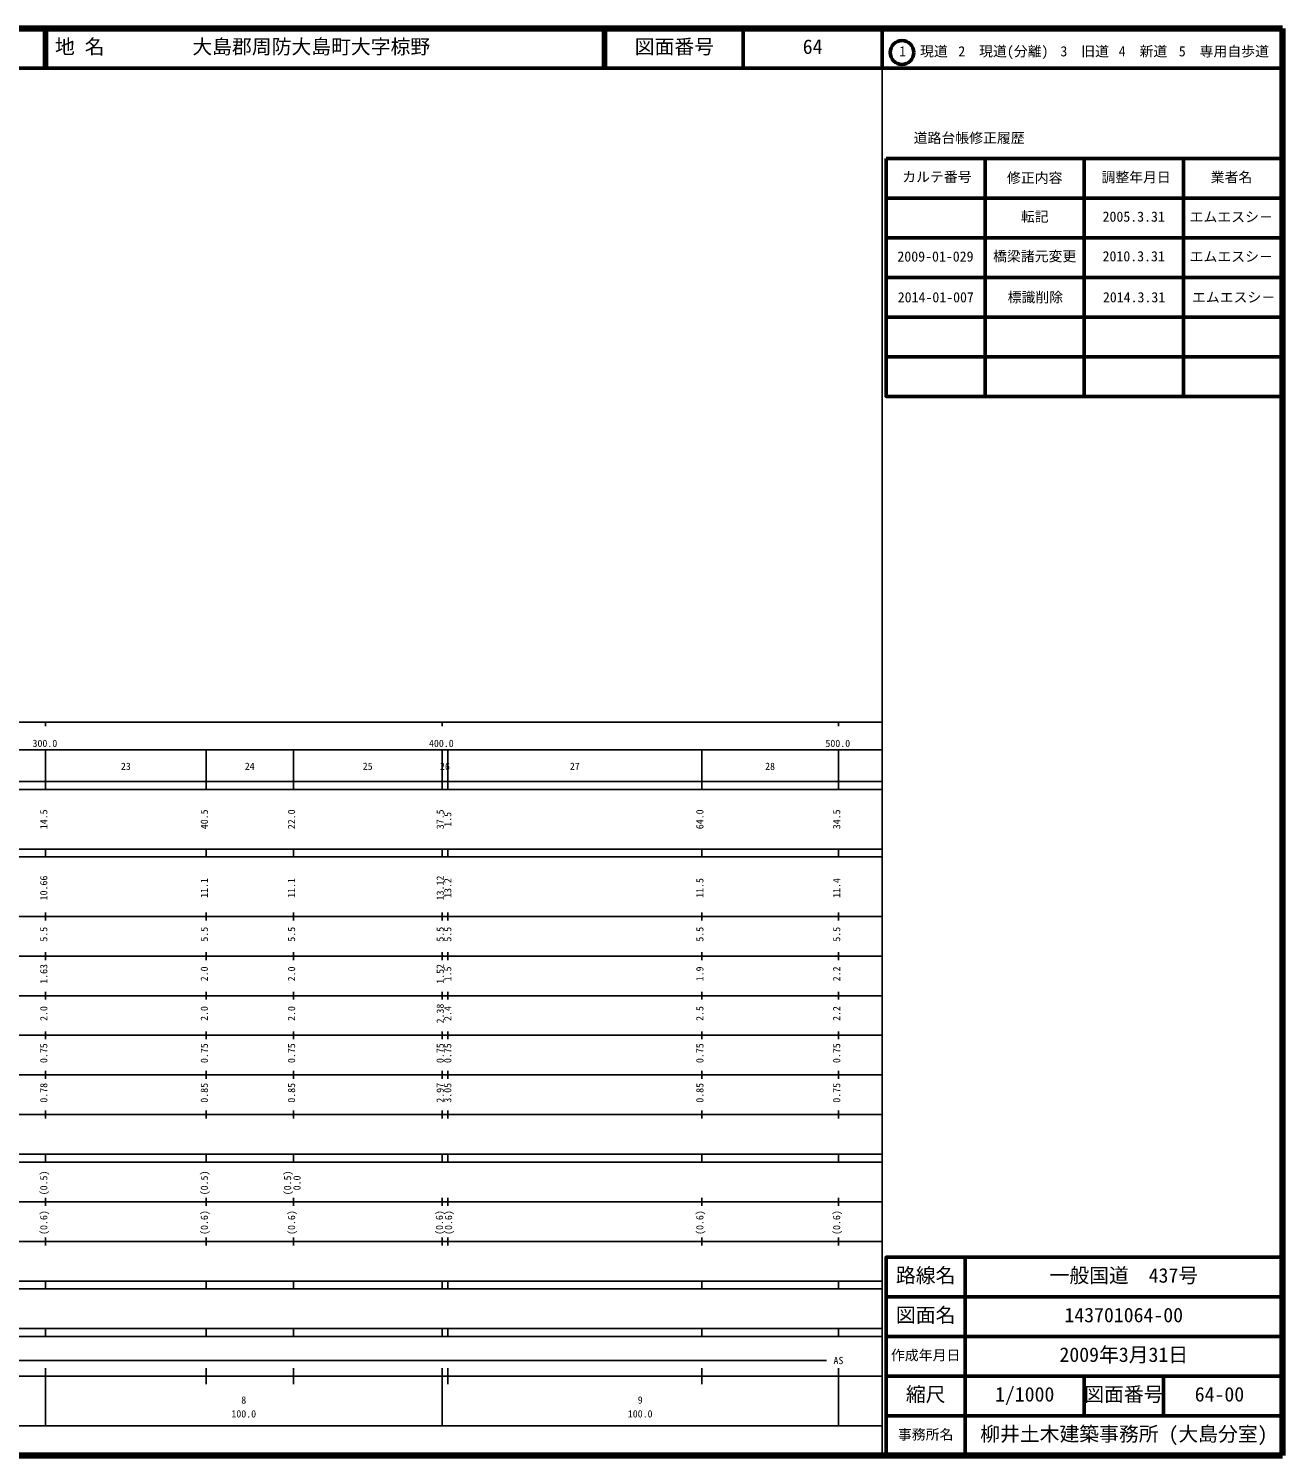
# Model space of a CAD drawing. Units: millimetres on the paper. Extents: x 40 to 680, y 20 to 380.
# Drawn here: x 363.7 to 680, y 20 to 380 of the extents above; entities that cross this region are included whole.
import ezdxf
from ezdxf.enums import TextEntityAlignment as Align

# ---------------------------------------------------------------- set-up
doc = ezdxf.new("R2010")
doc.units = ezdxf.units.MM
for name, color, linetype, lineweight in [('M-TTL', 2, 'Continuous', 140), ('M-TTL-BAND', 7, 'Continuous', 25), ('M-TTL-FRAM', 2, 'Continuous', 50), ('M-TTL-LINE', 7, 'Continuous', 50)]:
    doc.layers.add(name, color=color, linetype=linetype, lineweight=lineweight)
doc.layers.add('M-TTL-TXT', color=7, linetype='Continuous')
doc.styles.add('ＭＳ ゴシック', font='')
doc.styles.get('ＭＳ ゴシック').set_extended_font_data('MS Gothic')

msp = doc.modelspace()

# ---------------------------------------------------------------- linework, layer by layer
at = {"layer": 'M-TTL'}
for p, q in [((680, 380), (40, 380)), ((680, 20), (680, 380)), ((40, 20), (680, 20))]:
    msp.add_line(p, q, dxfattribs=at)
at = {"layer": 'M-TTL-BAND'}
for p, q in [((579, 20), (579, 370)), ((40, 205), (579, 205)), ((368, 205), (368, 204)), ((468, 205), (468, 204)), ((568, 205), (568, 204)), ((68, 198), (579, 198)), ((368, 188), (368, 198)), ((408.5, 188), (408.5, 198)), ((430.5, 188), (430.5, 198)), ((468, 188), (468, 198)), ((469.5, 188), (469.5, 198)), ((533.5, 188), (533.5, 198)), ((568, 188), (568, 198)), ((40, 190), (579, 190)), ((40, 188), (579, 188)), ((40, 173), (579, 173)), ((368, 171), (368, 173)), ((408.5, 171), (408.5, 173)), ((430.5, 171), (430.5, 173)), ((468, 171), (468, 173)), ((469.5, 171), (469.5, 173)), ((533.5, 171), (533.5, 173)), ((568, 171), (568, 173)), ((40, 171), (579, 171)), ((40, 156), (579, 156)), ((368, 155), (368, 157)), ((408.5, 155), (408.5, 157)), ((430.5, 155), (430.5, 157)), ((468, 155), (468, 157)), ((469.5, 155), (469.5, 157)), ((533.5, 155), (533.5, 157)), ((568, 155), (568, 157)), ((46, 146), (579, 146)), ((368, 145), (368, 147)), ((408.5, 145), (408.5, 147)), ((430.5, 145), (430.5, 147)), ((468, 145), (468, 147)), ((469.5, 145), (469.5, 147)), ((533.5, 145), (533.5, 147)), ((568, 145), (568, 147)), ((368, 135), (368, 137)), ((408.5, 135), (408.5, 137)), ((430.5, 135), (430.5, 137)), ((468, 135), (468, 137)), ((469.5, 135), (469.5, 137)), ((533.5, 135), (533.5, 137)), ((568, 135), (568, 137)), ((52, 136), (579, 136)), ((46, 126), (579, 126)), ((368, 125), (368, 127)), ((408.5, 125), (408.5, 127)), ((430.5, 125), (430.5, 127)), ((468, 125), (468, 127)), ((469.5, 125), (469.5, 127)), ((533.5, 125), (533.5, 127)), ((568, 125), (568, 127)), ((52, 116), (579, 116)), ((368, 115), (368, 117)), ((408.5, 115), (408.5, 117)), ((430.5, 115), (430.5, 117)), ((468, 115), (468, 117)), ((469.5, 115), (469.5, 117)), ((533.5, 115), (533.5, 117)), ((568, 115), (568, 117)), ((46, 106), (579, 106)), ((368, 105), (368, 107)), ((408.5, 105), (408.5, 107)), ((430.5, 105), (430.5, 107)), ((468, 105), (468, 107)), ((469.5, 105), (469.5, 107)), ((533.5, 105), (533.5, 107)), ((568, 105), (568, 107)), ((40, 96), (579, 96)), ((40, 94), (579, 94)), ((368, 94), (368, 96)), ((408.5, 94), (408.5, 96)), ((430.5, 94), (430.5, 96)), ((468, 94), (468, 96)), ((469.5, 94), (469.5, 96)), ((533.5, 94), (533.5, 96)), ((568, 94), (568, 96)), ((49, 84), (579, 84)), ((368, 83), (368, 85)), ((408.5, 83), (408.5, 85)), ((430.5, 83), (430.5, 85)), ((468, 83), (468, 85)), ((469.5, 83), (469.5, 85)), ((533.5, 83), (533.5, 85)), ((568, 83), (568, 85)), ((40, 74), (579, 74)), ((368, 73), (368, 75)), ((408.5, 73), (408.5, 75)), ((430.5, 73), (430.5, 75)), ((468, 73), (468, 75)), ((469.5, 73), (469.5, 75)), ((533.5, 73), (533.5, 75)), ((568, 73), (568, 75)), ((40, 64), (579, 64)), ((40, 62), (579, 62)), ((368, 62), (368, 64)), ((408.5, 62), (408.5, 64)), ((430.5, 62), (430.5, 64)), ((468, 62), (468, 64)), ((469.5, 62), (469.5, 64)), ((533.5, 62), (533.5, 64)), ((568, 62), (568, 64)), ((40, 52), (579, 52)), ((368, 50), (368, 52)), ((408.5, 50), (408.5, 52)), ((430.5, 50), (430.5, 52)), ((468, 50), (468, 52)), ((469.5, 50), (469.5, 52)), ((533.5, 50), (533.5, 52)), ((568, 50), (568, 52)), ((40, 50), (579, 50)), ((71, 44), (565, 44)), ((40, 40), (579, 40)), ((368, 27.5), (368, 42)), ((408.5, 38), (408.5, 42)), ((430.5, 38), (430.5, 42)), ((468, 27.5), (468, 42)), ((469.5, 38), (469.5, 42)), ((533.5, 38), (533.5, 42)), ((568, 27.5), (568, 42)), ((68, 27.5), (579, 27.5))]:
    msp.add_line(p, q, dxfattribs=at)
at = {"layer": 'M-TTL-FRAM'}
msp.add_line((580, 347.197), (680, 347.197), dxfattribs=at)
for points in [[(580, 347.197), (580, 287.197), (680, 287.197)], [(680, 70), (580, 70), (580, 20)]]:
    msp.add_lwpolyline(points, dxfattribs=at)
at = {"layer": 'M-TTL-LINE'}
for p, q in [((367.75, 380), (367.75, 370)), ((368.25, 380), (368.25, 370)), ((508.747, 380), (508.747, 370)), ((509.247, 380), (509.247, 370)), ((543.996, 380), (543.996, 370)), ((579, 380), (579, 370)), ((40, 370), (680, 370)), ((605, 347.197), (605, 287.197)), ((630, 347.197), (630, 287.197)), ((655, 347.197), (655, 287.197)), ((580, 337.197), (680, 337.197)), ((580, 327.197), (680, 327.197)), ((580, 317.197), (680, 317.197)), ((580, 307.197), (680, 307.197)), ((580, 297.197), (680, 297.197)), ((600, 70), (600, 20)), ((680, 60), (580, 60)), ((680, 50), (580, 50)), ((680, 40), (580, 40)), ((630, 40), (630, 30)), ((650, 40), (650, 30)), ((680, 30), (580, 30))]:
    msp.add_line(p, q, dxfattribs=at)
msp.add_circle((584.031, 373.958), 3, dxfattribs=at)

# ---------------------------------------------------------------- texts
at = {"layer": 'M-TTL-BAND', "style": 'ＭＳ ゴシック'}
for s, p in [('300.0', (364.719, 198.195)), ('400.0', (464.719, 198.195)), ('500.0', (564.719, 198.195)), ('23', (387, 192.405)), ('24', (418.25, 192.405)), ('25', (448, 192.405)), ('26', (467.5, 192.405)), ('27', (500.25, 192.405)), ('28', (549.5, 192.405)), ('AS', (566.75, 42.5)), ('8', (417.375, 32.523)), ('9', (517.375, 32.523)), ('100.0', (414.875, 29.033)), ('100.0', (514.875, 29.033))]:
    msp.add_text(s, height=1.833, dxfattribs=at).set_placement(p, align=Align.BOTTOM_LEFT)
for s, p in [('14.5', (369, 178)), ('40.5', (409.5, 178)), ('22.0', (431.5, 178)), ('37.5', (469, 178)), ('1.5', (470.9, 178.625)), ('64.0', (534.5, 178)), ('34.5', (569, 178)), ('10.66', (369, 160.049)), ('13.12', (469, 160.049)), ('11.1', (409.5, 160.674)), ('11.1', (431.5, 160.674)), ('13.2', (470.9, 160.674)), ('11.5', (534.5, 160.674)), ('11.4', (569, 160.674)), ('5.5', (369, 149.625)), ('5.5', (409.5, 149.625)), ('5.5', (431.5, 149.625)), ('5.5', (469, 149.625)), ('5.5', (470.9, 149.625)), ('5.5', (534.5, 149.625)), ('5.5', (569, 149.625)), ('1.63', (369, 139)), ('2.0', (409.5, 139.625)), ('2.0', (431.5, 139.625)), ('1.52', (469, 139)), ('1.5', (470.9, 139.625)), ('1.9', (534.5, 139.625)), ('2.2', (569, 139.625)), ('2.0', (369, 129.625)), ('2.0', (409.5, 129.625)), ('2.0', (431.5, 129.625)), ('2.38', (469, 129)), ('2.4', (470.9, 129.625)), ('2.5', (534.5, 129.625)), ('2.2', (569, 129.625)), ('0.75', (369, 119)), ('0.75', (409.5, 119)), ('0.75', (431.5, 119)), ('0.75', (469, 119)), ('0.75', (470.9, 119)), ('0.75', (534.5, 119)), ('0.75', (569, 119)), ('0.78', (369, 109)), ('0.85', (409.5, 109)), ('0.85', (431.5, 109)), ('2.97', (469, 109)), ('3.05', (470.9, 109)), ('0.85', (534.5, 109)), ('0.75', (569, 109)), ('(0.5)', (369, 85.639)), ('(0.5)', (409.5, 85.639)), ('(0.5)', (430.5, 85.639)), ('0.0', (432.87, 86.889)), ('(0.6)', (369, 75.639)), ('(0.6)', (409.5, 75.639)), ('(0.6)', (431.5, 75.639)), ('(0.6)', (468.8, 75.639)), ('(0.6)', (471.1, 75.639)), ('(0.6)', (534.5, 75.639)), ('(0.6)', (569, 75.639))]:
    msp.add_text(s, height=1.833, rotation=90, dxfattribs=at).set_placement(p, align=Align.BOTTOM_LEFT)
at = {"layer": 'M-TTL-TXT', "style": 'ＭＳ ゴシック'}
for s, height, p in [('地 名', 3.666, (370.38, 372.5)), ('大島郡周防大島町大字椋野', 3.666, (405.024, 372.5)), ('図面番号', 3.666, (516.621, 372.5)), ('64', 3.666, (558.996, 372.5)), ('1\u3000現道', 2.566, (583.323, 372.208)), ('2\u3000現道(分離)', 2.566, (598.244, 372.208)), ('3\u3000旧道', 2.566, (623.996, 372.208)), ('4\u3000新道', 2.566, (638.699, 372.208)), ('5\u3000専用自歩道', 2.566, (653.853, 372.208)), ('道路台帳修正履歴', 2.566, (586.968, 350.363)), ('カルテ番号', 2.566, (584.089, 340.527)), ('修正内容', 2.566, (610.509, 340.273)), ('調整年月日', 2.566, (634.339, 340.447)), ('業者名', 2.566, (661.884, 340.447)), ('転記', 2.566, (614, 330.495)), ('2005.3.31', 2.566, (634.625, 330.495)), ('エムエスシ－', 2.566, (656.577, 330.439)), ('橋梁諸元変更', 2.566, (607, 320.495)), ('2009-01-029', 2.566, (582.875, 320.439)), ('2010.3.31', 2.566, (634.625, 320.495)), ('エムエスシ－', 2.566, (656.577, 320.439)), ('2014-01-007', 2.566, (582.962, 310.157)), ('標識削除', 2.566, (610.675, 310.157)), ('2014.3.31', 2.566, (634.712, 310.157)), ('エムエスシ－', 2.566, (657.175, 310.157)), ('路線名', 3.666, (582.5, 62.5)), ('一般国道\u3000437号', 3.666, (621.25, 62.5)), ('図面名', 3.666, (582.5, 52.5)), ('143701064-00', 3.666, (625, 52.5)), ('作成年月日', 2.566, (581.25, 43.25)), ('2009年3月31日', 3.666, (623.75, 42.5)), ('縮尺', 3.666, (585, 32.5)), ('1/1000', 3.666, (607.5, 32.5)), ('図面番号', 3.666, (630, 32.5)), ('64-00', 3.666, (657.875, 32.5)), ('事務所名', 2.566, (583, 23.25)), ('柳井土木建築事務所 (大島分室)', 3.666, (603.75, 22.5))]:
    msp.add_text(s, height=height, dxfattribs=at).set_placement(p, align=Align.BOTTOM_LEFT)

doc.saveas('drawing.dxf')
